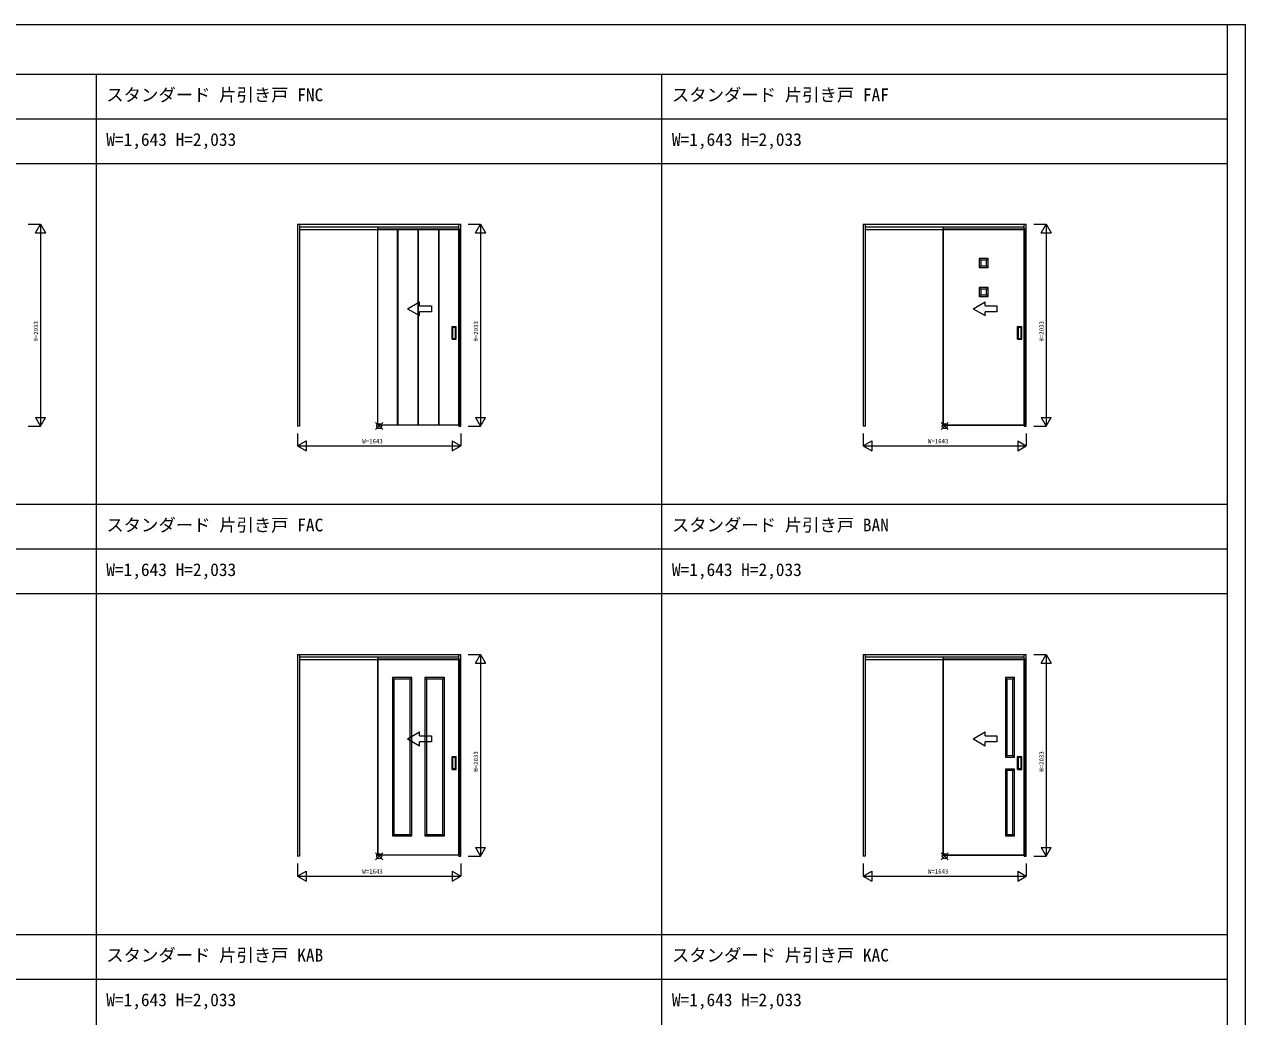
# Model space of a CAD drawing. Units: millimetres, scale not verified. Extents: x -14341 to 14341, y -10000 to 10000.
# Drawn here: x 2035 to 14341, y 1 to 10000 of the extents above; entities that cross this region are included whole.
import ezdxf
from ezdxf.enums import TextEntityAlignment as Align

# ---------------------------------------------------------------- set-up
doc = ezdxf.new("R2010")
doc.units = ezdxf.units.MM
doc.header["$LTSCALE"] = 50
doc.layers.add('0-0_0', color=7, linetype='Continuous')
for name, color, linetype, lineweight in [('0-1_YKK_F1', 7, 'Continuous', 18), ('0-2_YKK_A1', 4, 'Continuous', 18), ('0-3_YKK_N1', 2, 'Continuous', 18), ('0-6_YKK_IN', 1, 'Continuous', 18)]:
    doc.layers.add(name, color=color, linetype=linetype, lineweight=lineweight)
doc.styles.add('ＭＳ ゴシック', font='')
doc.styles.get('ＭＳ ゴシック').set_extended_font_data('MS Gothic')

msp = doc.modelspace()

# ---------------------------------------------------------------- linework, layer by layer
at = {"layer": '0-1_YKK_F1'}
for p, q in [((-14340.51, 10000), (14340.51, 10000)), ((14159.49, -10000), (14159.49, 10000)), ((14340.51, -10000), (14340.51, 10000)), ((-14340.51, 9500), (14159.49, 9500)), ((2759.49, -10000), (2759.49, 9500)), ((8459.49, -10000), (8459.49, 9500)), ((-14340.51, 9050), (14159.49, 9050)), ((-14340.51, 8600), (14159.49, 8600)), ((-14340.51, 5165), (14159.49, 5165)), ((-14340.51, 4715), (14159.49, 4715)), ((-14340.51, 4265), (14159.49, 4265)), ((-14340.51, 830), (14159.49, 830)), ((-14340.51, 380), (14159.49, 380))]:
    msp.add_line(p, q, dxfattribs=at)
at = {"layer": '0-2_YKK_A1'}
for p, q in [((4787.99, 7985.5), (6430.99, 7985.5)), ((4787.99, 7985.5), (4787.99, 5952.5)), ((4807.99, 7961.5), (6410.99, 7961.5)), ((4807.99, 7934.5), (6410.99, 7934.5)), ((5594.49, 7961.5), (5594.49, 7941.5)), ((5594.49, 5961.5), (5594.49, 7941.5)), ((5795.49, 5961.5), (5795.49, 7941.5)), ((5799.49, 5961.5), (5799.49, 7941.5)), ((6002.49, 5961.5), (6002.49, 7941.5)), ((6006.49, 5961.5), (6006.49, 7941.5)), ((6209.49, 5961.5), (6209.49, 7941.5)), ((6213.49, 5961.5), (6213.49, 7941.5)), ((6410.99, 5952.5), (6410.99, 7985.5)), ((10487.99, 7985.5), (12130.99, 7985.5)), ((10487.99, 7985.5), (10487.99, 5952.5)), ((10507.99, 7961.5), (12110.99, 7961.5)), ((10507.99, 7934.5), (12110.99, 7934.5)), ((11294.49, 7961.5), (11294.49, 7941.5)), ((11294.49, 5961.5), (11294.49, 7941.5)), ((12110.99, 5952.5), (12110.99, 7985.5)), ((11654.99, 7641.5), (11654.99, 7549.5)), ((11746.99, 7641.5), (11654.99, 7641.5)), ((11670.99, 7625.5), (11654.99, 7641.5)), ((11730.99, 7625.5), (11746.99, 7641.5)), ((11670.99, 7565.5), (11654.99, 7549.5)), ((11670.99, 7625.5), (11670.99, 7565.5)), ((11730.99, 7625.5), (11670.99, 7625.5)), ((11730.99, 7565.5), (11746.99, 7549.5)), ((11654.99, 7349.5), (11654.99, 7257.5)), ((11746.99, 7349.5), (11654.99, 7349.5)), ((11670.99, 7333.5), (11654.99, 7349.5)), ((11670.99, 7273.5), (11654.99, 7257.5)), ((11670.99, 7333.5), (11670.99, 7273.5)), ((11730.99, 7333.5), (11670.99, 7333.5)), ((11730.99, 7333.5), (11746.99, 7349.5)), ((11730.99, 7273.5), (11746.99, 7257.5)), ((5895.51, 7135.22), (6015.51, 7204.5)), ((6015.51, 7165.22), (6015.51, 7204.5)), ((11595.51, 7135.22), (11715.51, 7204.5)), ((11595.51, 7135.22), (11715.51, 7204.5)), ((11715.51, 7165.22), (11715.51, 7204.5)), ((11715.51, 7165.22), (11715.51, 7204.5)), ((5895.51, 7135.22), (6015.51, 7065.94)), ((6015.51, 7065.94), (6015.51, 7105.22)), ((11595.51, 7135.22), (11715.51, 7065.94)), ((11595.51, 7135.22), (11715.51, 7065.94)), ((11715.51, 7065.94), (11715.51, 7105.22)), ((11715.51, 7065.94), (11715.51, 7105.22)), ((6343.49, 6827.5), (6343.49, 6955.5)), ((6344.49, 6956.5), (6384.49, 6956.5)), ((6349.49, 6945.5), (6349.49, 6837.5)), ((6378.49, 6946.5), (6350.49, 6946.5)), ((6379.49, 6837.5), (6379.49, 6945.5)), ((6385.49, 6827.5), (6385.49, 6955.5)), ((12043.49, 6827.5), (12043.49, 6955.5)), ((12044.49, 6956.5), (12084.49, 6956.5)), ((12049.49, 6945.5), (12049.49, 6837.5)), ((12078.49, 6946.5), (12050.49, 6946.5)), ((12079.49, 6837.5), (12079.49, 6945.5)), ((12085.49, 6827.5), (12085.49, 6955.5)), ((6344.49, 6826.5), (6384.49, 6826.5)), ((6350.49, 6836.5), (6378.49, 6836.5)), ((12044.49, 6826.5), (12084.49, 6826.5)), ((12050.49, 6836.5), (12078.49, 6836.5)), ((6414.49, 5961.5), (5594.49, 5961.5)), ((12114.49, 5961.5), (11294.49, 5961.5)), ((4787.99, 3650.5), (6430.99, 3650.5)), ((4787.99, 3650.5), (4787.99, 1617.5)), ((4807.99, 3626.5), (6410.99, 3626.5)), ((4807.99, 3599.5), (6410.99, 3599.5)), ((5594.49, 3626.5), (5594.49, 3606.5)), ((5594.49, 1626.5), (5594.49, 3606.5)), ((5594.49, 3600.5), (5594.49, 1626.5)), ((6410.99, 1617.5), (6410.99, 3650.5)), ((10487.99, 3650.5), (12130.99, 3650.5)), ((10487.99, 3650.5), (10487.99, 1617.5)), ((10507.99, 3626.5), (12110.99, 3626.5)), ((10507.99, 3599.5), (12110.99, 3599.5)), ((11294.49, 3626.5), (11294.49, 3606.5)), ((11294.49, 1626.5), (11294.49, 3606.5)), ((12110.99, 1617.5), (12110.99, 3650.5)), ((5742.39, 3418), (5742.39, 1822)), ((5938.79, 3418), (5742.39, 3418)), ((5758.39, 3402), (5742.39, 3418)), ((5758.39, 3402), (5758.39, 1838)), ((5922.79, 3402), (5758.39, 3402)), ((5922.79, 3402), (5938.79, 3418)), ((6070.19, 3418), (6070.19, 1822)), ((6266.59, 3418), (6070.19, 3418)), ((6086.19, 3402), (6070.19, 3418)), ((6086.19, 3402), (6086.19, 1838)), ((6250.59, 3402), (6086.19, 3402)), ((6250.59, 3402), (6266.59, 3418)), ((11919.99, 3418), (11919.99, 2616)), ((12011.99, 3418), (11919.99, 3418)), ((11935.99, 3402), (11919.99, 3418)), ((11935.99, 3402), (11935.99, 2632)), ((11995.99, 3402), (11935.99, 3402)), ((11995.99, 3402), (12011.99, 3418)), ((5895.51, 2800.22), (6015.51, 2869.5)), ((6015.51, 2830.22), (6015.51, 2869.5)), ((11595.51, 2800.22), (11715.51, 2869.5)), ((11715.51, 2830.22), (11715.51, 2869.5)), ((5895.51, 2800.22), (6015.51, 2730.94)), ((6015.51, 2730.94), (6015.51, 2770.22)), ((11595.51, 2800.22), (11715.51, 2730.94)), ((11715.51, 2730.94), (11715.51, 2770.22)), ((6343.49, 2492.5), (6343.49, 2620.5)), ((6344.49, 2621.5), (6384.49, 2621.5)), ((6349.49, 2610.5), (6349.49, 2502.5)), ((6378.49, 2611.5), (6350.49, 2611.5)), ((6379.49, 2502.5), (6379.49, 2610.5)), ((6385.49, 2492.5), (6385.49, 2620.5)), ((11935.99, 2632), (11919.99, 2616)), ((11995.99, 2632), (12011.99, 2616)), ((12043.49, 2492.5), (12043.49, 2620.5)), ((12044.49, 2621.5), (12084.49, 2621.5)), ((12049.49, 2610.5), (12049.49, 2502.5)), ((12078.49, 2611.5), (12050.49, 2611.5)), ((12079.49, 2502.5), (12079.49, 2610.5)), ((12085.49, 2492.5), (12085.49, 2620.5)), ((6344.49, 2491.5), (6384.49, 2491.5)), ((6350.49, 2501.5), (6378.49, 2501.5)), ((11919.99, 2496), (11919.99, 1822)), ((12011.99, 2496), (11919.99, 2496)), ((11935.99, 2480), (11919.99, 2496)), ((11935.99, 2480), (11935.99, 1838)), ((11995.99, 2480), (11935.99, 2480)), ((11995.99, 2480), (12011.99, 2496)), ((12044.49, 2491.5), (12084.49, 2491.5)), ((12050.49, 2501.5), (12078.49, 2501.5)), ((5758.39, 1838), (5742.39, 1822)), ((5922.79, 1838), (5938.79, 1822)), ((6086.19, 1838), (6070.19, 1822)), ((6250.59, 1838), (6266.59, 1822)), ((11935.99, 1838), (11919.99, 1822)), ((11995.99, 1838), (12011.99, 1822)), ((6414.49, 1626.5), (5594.49, 1626.5)), ((12114.49, 1626.5), (11294.49, 1626.5))]:
    msp.add_line(p, q, dxfattribs=at)
for points in [[(4807.99, 7985.5), (4807.99, 5952.5), (4787.99, 5952.5)], [(5594.49, 7941.5), (6414.49, 7941.5), (6414.49, 5961.5)], [(6410.99, 5952.5), (6430.99, 5952.5), (6430.99, 7985.5)], [(10507.99, 7985.5), (10507.99, 5952.5), (10487.99, 5952.5)], [(11294.49, 7941.5), (12114.49, 7941.5), (12114.49, 5961.5)], [(11294.49, 7924.5), (11294.49, 5961.5), (12114.49, 5961.5)], [(12110.99, 5952.5), (12130.99, 5952.5), (12130.99, 7985.5)], [(11654.99, 7549.5), (11746.99, 7549.5), (11746.99, 7641.5)], [(11670.99, 7565.5), (11730.99, 7565.5), (11730.99, 7625.5)], [(11654.99, 7257.5), (11746.99, 7257.5), (11746.99, 7349.5)], [(11670.99, 7273.5), (11730.99, 7273.5), (11730.99, 7333.5)], [(6015.51, 7165.22), (6135.51, 7165.22), (6135.51, 7105.22), (6015.51, 7105.22)], [(11715.51, 7165.22), (11835.51, 7165.22), (11835.51, 7105.22), (11715.51, 7105.22)], [(11715.51, 7165.22), (11835.51, 7165.22), (11835.51, 7105.22), (11715.51, 7105.22)], [(4807.99, 3650.5), (4807.99, 1617.5), (4787.99, 1617.5)], [(5594.49, 3606.5), (6414.49, 3606.5), (6414.49, 1626.5)], [(6410.99, 1617.5), (6430.99, 1617.5), (6430.99, 3650.5)], [(10507.99, 3650.5), (10507.99, 1617.5), (10487.99, 1617.5)], [(11294.49, 3606.5), (12114.49, 3606.5), (12114.49, 1626.5)], [(11294.49, 3600.5), (11294.49, 1626.5), (12114.49, 1626.5)], [(12110.99, 1617.5), (12130.99, 1617.5), (12130.99, 3650.5)], [(5742.39, 1822), (5938.79, 1822), (5938.79, 3418)], [(5758.39, 1838), (5922.79, 1838), (5922.79, 3402)], [(6070.19, 1822), (6266.59, 1822), (6266.59, 3418)], [(6086.19, 1838), (6250.59, 1838), (6250.59, 3402)], [(11919.99, 2616), (12011.99, 2616), (12011.99, 3418)], [(11935.99, 2632), (11995.99, 2632), (11995.99, 3402)], [(6015.51, 2830.22), (6135.51, 2830.22), (6135.51, 2770.22), (6015.51, 2770.22)], [(11715.51, 2830.22), (11835.51, 2830.22), (11835.51, 2770.22), (11715.51, 2770.22)], [(11919.99, 1822), (12011.99, 1822), (12011.99, 2496)], [(11935.99, 1838), (11995.99, 1838), (11995.99, 2480)]]:
    msp.add_lwpolyline(points, dxfattribs=at)
for centre, start, end in [((6344.49, 6955.5), 90, 180), ((6350.49, 6945.5), 90, 180), ((6378.49, 6945.5), 360, 90), ((6384.49, 6955.5), 0, 90), ((12044.49, 6955.5), 90, 180), ((12050.49, 6945.5), 90, 180), ((12078.49, 6945.5), 360, 90), ((12084.49, 6955.5), 0, 90), ((6344.49, 6827.5), 180, 270), ((6350.49, 6837.5), 180, 270), ((6378.49, 6837.5), 270, 360), ((6384.49, 6827.5), 270, 0), ((12044.49, 6827.5), 180, 270), ((12050.49, 6837.5), 180, 270), ((12078.49, 6837.5), 270, 360), ((12084.49, 6827.5), 270, 0), ((6344.49, 2620.5), 90, 180), ((6350.49, 2610.5), 90, 180), ((6378.49, 2610.5), 360, 90), ((6384.49, 2620.5), 0, 90), ((12044.49, 2620.5), 90, 180), ((12050.49, 2610.5), 90, 180), ((12078.49, 2610.5), 360, 90), ((12084.49, 2620.5), 0, 90), ((6344.49, 2492.5), 180, 270), ((6350.49, 2502.5), 180, 270), ((6378.49, 2502.5), 270, 360), ((6384.49, 2492.5), 270, 0), ((12044.49, 2492.5), 180, 270), ((12050.49, 2502.5), 180, 270), ((12078.49, 2502.5), 270, 360), ((12084.49, 2492.5), 270, 0)]:
    msp.add_arc(centre, 1, start, end, dxfattribs=at)
at = {"layer": '0-3_YKK_N1'}
for p, q in [((2072.18, 7985.5), (2197.18, 7985.5)), ((2147.18, 7898.9), (2247.18, 7898.9)), ((2197.18, 7985.5), (2197.18, 5952.5)), ((6505.99, 7985.5), (6630.99, 7985.5)), ((6580.99, 7898.9), (6680.99, 7898.9)), ((6630.99, 7985.5), (6630.99, 5952.5)), ((12205.99, 7985.5), (12330.99, 7985.5)), ((12280.99, 7898.9), (12380.99, 7898.9)), ((12330.99, 7985.5), (12330.99, 5952.5)), ((2147.18, 6039.1), (2247.18, 6039.1)), ((6580.99, 6039.1), (6680.99, 6039.1)), ((12280.99, 6039.1), (12380.99, 6039.1)), ((2072.18, 5952.5), (2197.18, 5952.5)), ((6505.99, 5952.5), (6630.99, 5952.5)), ((12205.99, 5952.5), (12330.99, 5952.5)), ((4787.99, 5752.5), (4874.59, 5802.5)), ((4874.59, 5802.5), (4874.59, 5702.5)), ((6344.39, 5802.5), (6430.99, 5752.5)), ((6430.99, 5877.5), (6430.99, 5752.5)), ((10487.99, 5752.5), (10574.59, 5802.5)), ((10574.59, 5802.5), (10574.59, 5702.5)), ((12044.39, 5802.5), (12130.99, 5752.5)), ((12130.99, 5877.5), (12130.99, 5752.5)), ((4787.99, 5752.5), (4874.59, 5702.5)), ((10487.99, 5752.5), (10574.59, 5702.5)), ((6505.99, 3650.5), (6630.99, 3650.5)), ((6630.99, 3650.5), (6630.99, 1617.5)), ((12205.99, 3650.5), (12330.99, 3650.5)), ((12330.99, 3650.5), (12330.99, 1617.5)), ((6580.99, 3563.9), (6680.99, 3563.9)), ((12280.99, 3563.9), (12380.99, 3563.9)), ((6505.99, 1617.5), (6630.99, 1617.5)), ((6580.99, 1704.1), (6680.99, 1704.1)), ((12205.99, 1617.5), (12330.99, 1617.5)), ((12280.99, 1704.1), (12380.99, 1704.1)), ((6430.99, 1542.5), (6430.99, 1417.5)), ((12130.99, 1542.5), (12130.99, 1417.5)), ((4787.99, 1417.5), (4874.59, 1467.5)), ((4787.99, 1417.5), (4874.59, 1367.5)), ((4874.59, 1467.5), (4874.59, 1367.5)), ((6344.39, 1467.5), (6430.99, 1417.5)), ((10487.99, 1417.5), (10574.59, 1467.5)), ((10487.99, 1417.5), (10574.59, 1367.5)), ((10574.59, 1467.5), (10574.59, 1367.5)), ((12044.39, 1467.5), (12130.99, 1417.5))]:
    msp.add_line(p, q, dxfattribs=at)
for points in [[(2147.18, 7898.9), (2197.18, 7985.5), (2247.18, 7898.9)], [(6580.99, 7898.9), (6630.99, 7985.5), (6680.99, 7898.9)], [(12280.99, 7898.9), (12330.99, 7985.5), (12380.99, 7898.9)], [(2147.18, 6039.1), (2197.18, 5952.5), (2247.18, 6039.1)], [(6580.99, 6039.1), (6630.99, 5952.5), (6680.99, 6039.1)], [(12280.99, 6039.1), (12330.99, 5952.5), (12380.99, 6039.1)], [(4787.99, 5877.5), (4787.99, 5752.5), (6430.99, 5752.5)], [(6344.39, 5802.5), (6344.39, 5702.5), (6430.99, 5752.5)], [(10487.99, 5877.5), (10487.99, 5752.5), (12130.99, 5752.5)], [(12044.39, 5802.5), (12044.39, 5702.5), (12130.99, 5752.5)], [(6580.99, 3563.9), (6630.99, 3650.5), (6680.99, 3563.9)], [(12280.99, 3563.9), (12330.99, 3650.5), (12380.99, 3563.9)], [(6580.99, 1704.1), (6630.99, 1617.5), (6680.99, 1704.1)], [(12280.99, 1704.1), (12330.99, 1617.5), (12380.99, 1704.1)], [(4787.99, 1542.5), (4787.99, 1417.5), (6430.99, 1417.5)], [(10487.99, 1542.5), (10487.99, 1417.5), (12130.99, 1417.5)], [(6344.39, 1467.5), (6344.39, 1367.5), (6430.99, 1417.5)], [(12044.39, 1467.5), (12044.39, 1367.5), (12130.99, 1417.5)]]:
    msp.add_lwpolyline(points, dxfattribs=at)
at = {"layer": '0-6_YKK_IN'}
for p, q in [((5574.14, 5917.14), (5644.85, 5987.86)), ((5574.14, 5987.86), (5644.85, 5917.14)), ((11274.14, 5917.14), (11344.85, 5987.86)), ((11274.14, 5987.86), (11344.85, 5917.14)), ((5574.14, 1582.14), (5644.85, 1652.86)), ((5574.14, 1652.86), (5644.85, 1582.14)), ((11274.14, 1582.14), (11344.85, 1652.86)), ((11274.14, 1652.86), (11344.85, 1582.14))]:
    msp.add_line(p, q, dxfattribs=at)
for centre in [(5609.49, 5952.5), (11309.49, 5952.5), (5609.49, 1617.5), (11309.49, 1617.5)]:
    msp.add_circle(centre, 25, dxfattribs=at)

# ---------------------------------------------------------------- texts
at = {"layer": '0-0_0', "style": 'ＭＳ ゴシック'}
for s, p in [('スタンダード 片引き戸 FNC', (2859.49, 9187.5)), ('スタンダード 片引き戸 FAF', (8559.49, 9187.5)), ('W=1,643 H=2,033', (2859.49, 8737.5)), ('W=1,643 H=2,033', (8559.49, 8737.5)), ('スタンダード 片引き戸 FAC', (2859.49, 4852.5)), ('スタンダード 片引き戸 BAN', (8559.49, 4852.5)), ('W=1,643 H=2,033', (2859.49, 4402.5)), ('W=1,643 H=2,033', (8559.49, 4402.5)), ('スタンダード 片引き戸 KAB', (2859.49, 517.5)), ('スタンダード 片引き戸 KAC', (8559.49, 517.5)), ('W=1,643 H=2,033', (2859.49, 67.5)), ('W=1,643 H=2,033', (8559.49, 67.5))]:
    msp.add_text(s, height=128.3, dxfattribs=at).set_placement(p, align=Align.BOTTOM_LEFT)
at = {"layer": '0-3_YKK_N1', "color": 7, "style": 'ＭＳ ゴシック'}
for p in [(2185.18, 6804), (6618.99, 6804), (12318.99, 6804), (6618.99, 2469), (12318.99, 2469)]:
    msp.add_text('H=2033', height=43.99, rotation=90, dxfattribs=at).set_placement(p, align=Align.BOTTOM_LEFT)
for p in [(5439.49, 5764.5), (11139.49, 5764.5), (5439.49, 1429.5), (11139.49, 1429.5)]:
    msp.add_text('W=1643', height=43.99, dxfattribs=at).set_placement(p, align=Align.BOTTOM_LEFT)

doc.saveas('drawing.dxf')
